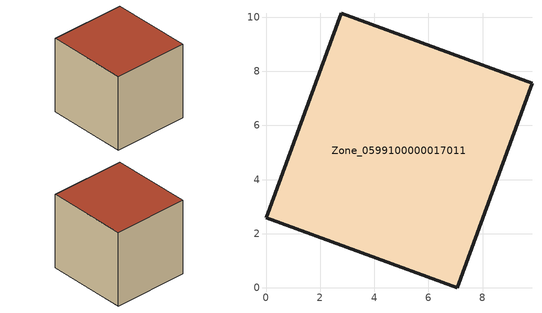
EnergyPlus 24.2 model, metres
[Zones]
Zone_0599100000017011
 floor ground (C_G): 0,2.59 2.78,10.15 9.83,7.56 7.06,0 z3.38
 wall outside (C_F): 2.78,10.15 0,2.59 7.06,0 9.83,7.56 2.78,10.15 z3.38:10.93
 roof outside (C_R): 7.06,0 9.83,7.56 2.78,10.15 0,2.59 z10.93
[BUILDING]
Pand.0599100000017011: North Axis=0; Terrain=City; Loads Convergence Tolerance Value=0.04; Temperature Convergence Tolerance Value=0.4; Solar Distribution=FullExterior; Maximum Number of Warmup Days=25; Minimum Number of Warmup Days=1
[Site:Location]
Rotterdam.The.Hague.AP_ZH_NLD Design_Conditions: Latitude=51.96; Longitude=4.45; Time Zone=1; Elevation=-4.5
[SITE:GROUNDTEMPERATURE:BUILDINGSURFACE]
18, 18, 18, 18, 18, 18, 18, 18, 18, 18, 18, 18
[MATERIAL] Thermal Absorptance=0.9; Solar Absorptance=0.7; Visible Absorptance=0.7
Name | Roughness | Thickness | Conductivity | Density | Specific Heat
G.TI.1965-1974 | MediumSmooth | 0.15 | 0.882353 | 540 | 1210
F.TI.1965-1974 | Rough | 0.3 | 0.697674 | 1920 | 840
R.TI.1965-1974 | MediumRough | 0.2 | 0.232558 | 1500 | 1000
[CONSTRUCTION]
C_G: G.TI.1965-1974
C_F: F.TI.1965-1974
C_R: R.TI.1965-1974
[ZONE]
Zone_0599100000017011: Type=1; Multiplier=1; Ceiling Height=Autocalculate; Volume=Autocalculate; Floor Area=autocalculate; Part of Total Floor Area=Yes
[ZONEINFILTRATION:DESIGNFLOWRATE]
Infil_Zone_0599100000017011: Zone or ZoneList or Space or SpaceList=Zone_0599100000017011; Schedule=AlwaysOn; Design Flow Rate Calculation Method=Flow/Area; Flow Rate per Floor Area=0.003; Constant Term Coefficient=1; Temperature Term Coefficient=0; Velocity Term Coefficient=0; Velocity Squared Term Coefficient=0
[HVACTEMPLATE:ZONE:IDEALLOADSAIRSYSTEM]
Zone_0599100000017011: Maximum Heating Supply Air Temperature=50; Minimum Cooling Supply Air Temperature=13; Maximum Heating Supply Air Humidity Ratio=0.0156; Minimum Cooling Supply Air Humidity Ratio=0.0077; Heating Limit=NoLimit; Cooling Limit=NoLimit; Dehumidification Control Type=ConstantSensibleHeatRatio; Cooling Sensible Heat Ratio=0.7; Dehumidification Setpoint=60; Humidification Control Type=None; Humidification Setpoint=30; Outdoor Air Method=None; Outdoor Air Flow Rate per Person=0.00944; Outdoor Air Flow Rate per Zone Floor Area=0; Outdoor Air Flow Rate per Zone=0; Demand Controlled Ventilation Type=None; Outdoor Air Economizer Type=NoEconomizer; Heat Recovery Type=None; Sensible Heat Recovery Effectiveness=0.7; Latent Heat Recovery Effectiveness=0.65
[ZONECONTROL:THERMOSTAT]
ThermostatControl_Zone_0599100000017011: Zone or ZoneList=Zone_0599100000017011; Control Type Schedule=DualSetpointControlType; Control 1=Thermostat_Zone_0599100000017011; Temperature Difference Between Cutout And Setpoint=0
[THERMOSTATSETPOINT:DUALSETPOINT]
Thermostat_Zone_0599100000017011: Heating Setpoint Temperature Schedule=HeatingSetpoint_Zone_0599100000017011; Cooling Setpoint Temperature Schedule=CoolingSetpoint_Zone_0599100000017011
[SCHEDULE:COMPACT]
HeatingSetpoint_Zone_0599100000017011: Through: 12/31, For: AllDays, Until: 24:00, 21
CoolingSetpoint_Zone_0599100000017011: Through: 12/31, For: AllDays, Until: 24:00, 24
DualSetpointControlType: Through: 12/31, For: AllDays, Until: 24:00, 4
AlwaysOn: Through: 12/31, For: AllDays, Until: 24:00, 1
